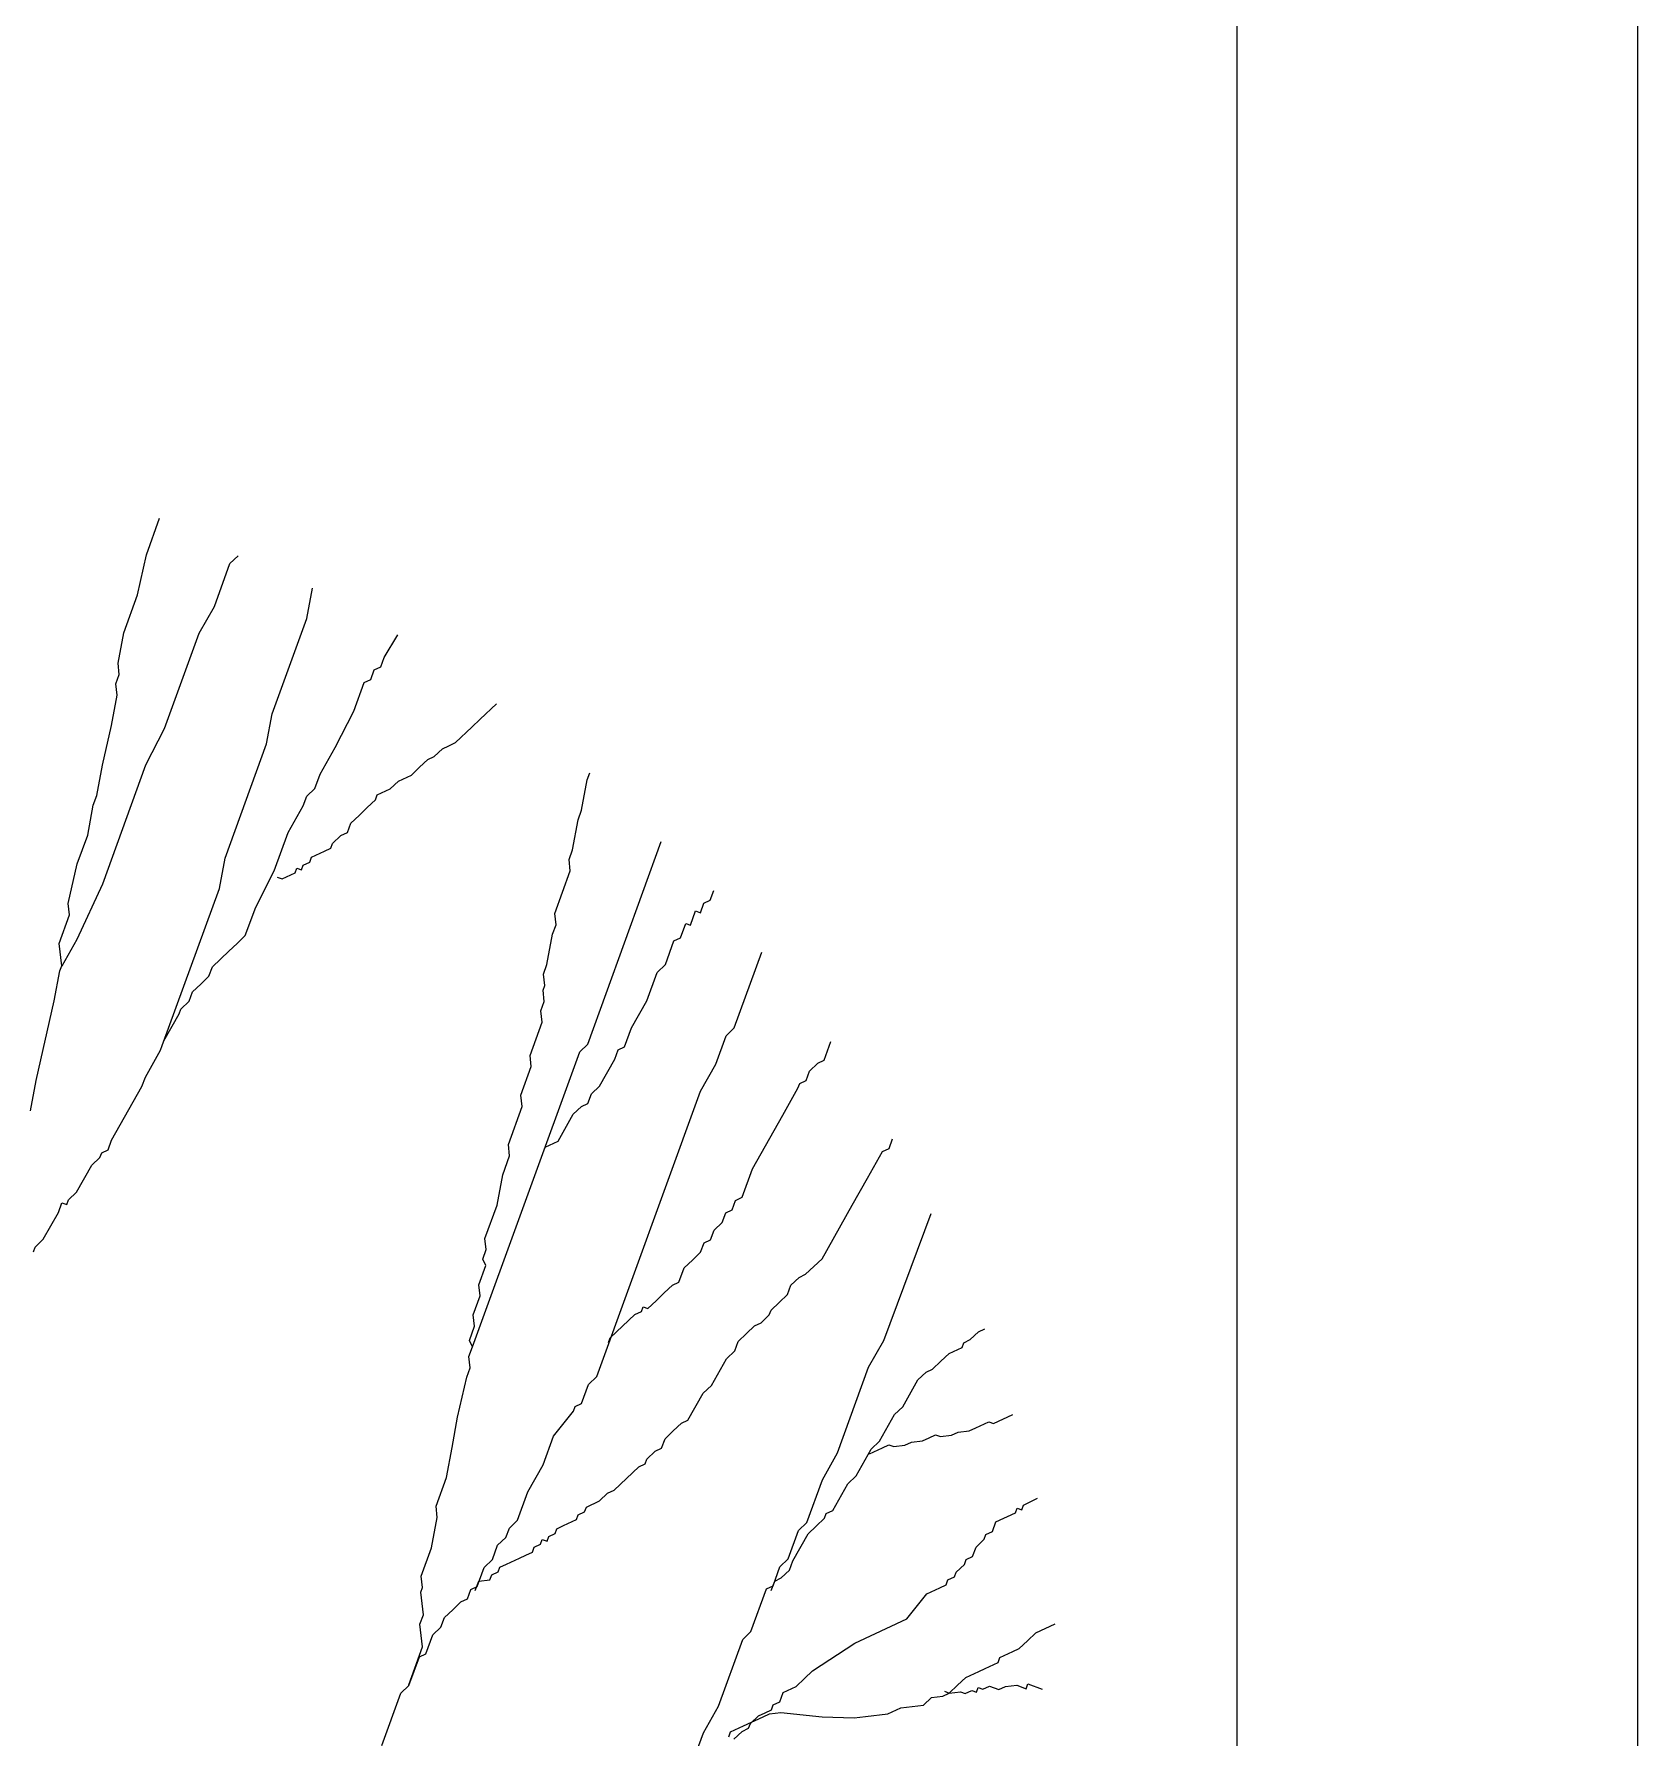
# Model space of a CAD drawing. Header units: inches. Extents: x -41 to 18814, y 11 to 13475.
# Drawn here: x 13524 to 14004, y 10507 to 11017 of the extents above; entities that cross this region are included whole.
import ezdxf

# ---------------------------------------------------------------- set-up
doc = ezdxf.new("R2010")
doc.units = ezdxf.units.IN
doc.header["$MEASUREMENT"] = 0
doc.linetypes.add('iGo户型优化31', pattern=[0.35, 0.25, -0.1])
for name, color, linetype in [('IBS-003-建筑窗框', 3, 'Continuous'), ('IBS-63-原建筑窗', 63, 'Continuous'), ('iGo户型优化', 7, 'Continuous')]:
    doc.layers.add(name, color=color, linetype=linetype)

# ---------------------------------------------------------------- blocks, each defined once
blk = doc.blocks.new('抖音iGo户型优化-0853')
at = {"layer": 'iGo户型优化', "color": 251, "ltscale": 100}
for p, q in [((-770.22, -203499.52), (-763.05, -203478.87)), ((-775.34, -203521.92), (-770.22, -203499.52)), ((-723.29, -203504.34), (-718.66, -203499.96)), ((-732.06, -203528.45), (-723.29, -203504.34)), ((-783.14, -203543.35), (-775.34, -203521.92)), ((-679.98, -203535.27), (-676.81, -203518.23)), ((-740.59, -203543.55), (-732.06, -203528.45)), ((-699.48, -203588.85), (-679.98, -203535.27)), ((-786.32, -203560.4), (-783.14, -203543.35)), ((-760.09, -203597.12), (-740.59, -203543.55)), ((-636.43, -203557.19), (-628.74, -203544.45)), ((-638.38, -203562.55), (-636.43, -203557.19)), ((-787.54, -203572.09), (-785.59, -203566.73)), ((-785.59, -203566.73), (-786.32, -203560.4)), ((-647.63, -203571.31), (-643.98, -203569.61)), ((-643.98, -203569.61), (-642.03, -203564.25)), ((-642.03, -203564.25), (-638.38, -203562.55)), ((-789.99, -203595.46), (-786.81, -203578.42)), ((-786.81, -203578.42), (-787.54, -203572.09)), ((-653.48, -203587.39), (-647.63, -203571.31)), ((-702.66, -203605.89), (-699.48, -203588.85)), ((-663.96, -203607.84), (-653.48, -203587.39)), ((-582.42, -203592.02), (-573.17, -203583.25)), ((-795.11, -203617.87), (-789.99, -203595.46)), ((-770.57, -203617.58), (-760.09, -203597.12)), ((-596.3, -203605.17), (-587.05, -203596.4)), ((-587.05, -203596.4), (-582.42, -203592.02)), ((-726.06, -203670.18), (-702.66, -203605.89)), ((-672.49, -203622.94), (-663.96, -203607.84)), ((-603.6, -203608.58), (-599.95, -203606.87)), ((-599.95, -203606.87), (-596.3, -203605.17)), ((-798.28, -203634.92), (-795.11, -203617.87)), ((-794.94, -203684.55), (-770.57, -203617.58)), ((-616.51, -203619.05), (-611.88, -203614.66)), ((-611.88, -203614.66), (-608.23, -203612.96)), ((-608.23, -203612.96), (-603.6, -203608.58)), ((-675.41, -203630.98), (-672.49, -203622.94)), ((-633.06, -203631.22), (-628.44, -203626.84)), ((-628.44, -203626.84), (-621.13, -203623.43)), ((-621.13, -203623.43), (-616.51, -203619.05)), ((-525.25, -203643.16), (-522.08, -203626.11)), ((-522.08, -203626.11), (-520.62, -203622.1)), ((-800.23, -203640.27), (-798.28, -203634.92)), ((-681.99, -203640.72), (-680.04, -203635.36)), ((-680.04, -203635.36), (-675.41, -203630.98)), ((-641.34, -203637.31), (-640.37, -203634.63)), ((-640.37, -203634.63), (-633.06, -203631.22)), ((-803.41, -203657.32), (-800.23, -203640.27)), ((-690.51, -203655.82), (-681.99, -203640.72)), ((-655.22, -203650.46), (-650.59, -203646.08)), ((-650.59, -203646.08), (-645.97, -203641.69)), ((-645.97, -203641.69), (-641.34, -203637.31)), ((-527.2, -203648.52), (-525.25, -203643.16)), ((-698.31, -203677.25), (-690.51, -203655.82)), ((-660.82, -203657.52), (-657.17, -203655.82)), ((-657.17, -203655.82), (-655.22, -203650.46)), ((-530.38, -203665.56), (-527.2, -203648.52)), ((-809.26, -203673.39), (-803.41, -203657.32)), ((-670.08, -203666.29), (-666.42, -203664.58)), ((-666.42, -203664.58), (-665.45, -203661.91)), ((-665.45, -203661.91), (-660.82, -203657.52)), ((-532.33, -203670.92), (-530.38, -203665.56)), ((-521.67, -203774.91), (-480.36, -203660.87)), ((-814.38, -203695.8), (-809.26, -203673.39)), ((-729.23, -203687.23), (-726.06, -203670.18)), ((-682.98, -203676.76), (-682.01, -203674.08)), ((-682.01, -203674.08), (-678.35, -203672.38)), ((-678.35, -203672.38), (-677.38, -203669.7)), ((-677.38, -203669.7), (-670.08, -203666.29)), ((-531.6, -203677.25), (-532.33, -203670.92)), ((-809.32, -203715.72), (-794.94, -203684.55)), ((-708.79, -203697.7), (-698.31, -203677.25)), ((-696.61, -203680.9), (-693.94, -203681.87)), ((-693.94, -203681.87), (-686.63, -203678.46)), ((-686.63, -203678.46), (-685.66, -203675.79)), ((-685.66, -203675.79), (-682.98, -203676.76)), ((-540.37, -203701.36), (-531.6, -203677.25)), ((-761.4, -203775.63), (-729.23, -203687.23)), ((-456.4, -203695.52), (-452.75, -203693.82)), ((-452.75, -203693.82), (-450.8, -203688.46)), ((-819.5, -203718.2), (-813.65, -203702.13)), ((-813.65, -203702.13), (-814.38, -203695.8)), ((-714.64, -203713.77), (-708.79, -203697.7)), ((-539.65, -203707.69), (-540.37, -203701.36)), ((-463.96, -203707.94), (-461.03, -203699.9)), ((-461.03, -203699.9), (-458.35, -203700.88)), ((-458.35, -203700.88), (-456.4, -203695.52)), ((-719.27, -203718.16), (-714.64, -203713.77)), ((-544.77, -203730.1), (-541.6, -203713.05)), ((-541.6, -203713.05), (-539.65, -203707.69)), ((-469.56, -203715), (-466.63, -203706.97)), ((-466.63, -203706.97), (-463.96, -203707.94)), ((-818.05, -203730.86), (-819.5, -203718.2)), ((-817.84, -203730.82), (-809.32, -203715.72)), ((-733.15, -203731.31), (-723.89, -203722.54)), ((-723.89, -203722.54), (-719.27, -203718.16)), ((-478.08, -203730.1), (-473.21, -203716.71)), ((-473.21, -203716.71), (-469.56, -203715)), ((-439.23, -203765.78), (-423.78, -203723.02)), ((-819.02, -203733.54), (-818.05, -203730.86)), ((-735.1, -203736.67), (-733.15, -203731.31)), ((-546.72, -203735.46), (-544.77, -203730.1)), ((-482.71, -203734.48), (-478.08, -203730.1)), ((-822.2, -203750.59), (-819.02, -203733.54)), ((-744.35, -203745.43), (-739.72, -203741.05)), ((-739.72, -203741.05), (-735.1, -203736.67)), ((-546.97, -203744.47), (-545.99, -203741.79)), ((-545.99, -203741.79), (-546.72, -203735.46)), ((-488.56, -203750.56), (-482.71, -203734.48)), ((-832.44, -203795.4), (-822.2, -203750.59)), ((-750.93, -203755.17), (-746.3, -203750.79)), ((-746.3, -203750.79), (-744.35, -203745.43)), ((-548.19, -203756.16), (-546.24, -203750.8)), ((-546.24, -203750.8), (-546.97, -203744.47)), ((-497.09, -203765.66), (-488.56, -203750.56)), ((-760.43, -203772.95), (-751.9, -203757.85)), ((-751.9, -203757.85), (-750.93, -203755.17)), ((-547.47, -203762.49), (-548.19, -203756.16)), ((-554.29, -203781.24), (-547.47, -203762.49)), ((-500.99, -203776.37), (-497.09, -203765.66)), ((-449.71, -203786.23), (-443.86, -203770.16)), ((-443.86, -203770.16), (-439.23, -203765.78)), ((-770.91, -203793.41), (-762.38, -203778.31)), ((-762.38, -203778.31), (-760.43, -203772.95)), ((-586.75, -203945.37), (-526.3, -203779.29)), ((-526.3, -203779.29), (-521.67, -203774.91)), ((-506.59, -203783.43), (-504.64, -203778.07)), ((-504.64, -203778.07), (-500.99, -203776.37)), ((-388.55, -203783.92), (-384.9, -203773.34)), ((-559.41, -203803.64), (-553.56, -203787.57)), ((-553.56, -203787.57), (-554.29, -203781.24)), ((-515.12, -203798.53), (-506.59, -203783.43)), ((-458.23, -203801.33), (-449.71, -203786.23)), ((-398.78, -203795.37), (-396.83, -203790.01)), ((-396.83, -203790.01), (-392.2, -203785.63)), ((-392.2, -203785.63), (-388.55, -203783.92)), ((-835.62, -203812.44), (-832.44, -203795.4)), ((-789.91, -203828.96), (-772.86, -203798.76)), ((-772.86, -203798.76), (-770.91, -203793.41)), ((-519.74, -203802.91), (-515.12, -203798.53)), ((-411.93, -203814.85), (-403.4, -203799.75)), ((-403.4, -203799.75), (-402.43, -203797.07)), ((-402.43, -203797.07), (-398.78, -203795.37)), ((-558.69, -203809.97), (-559.41, -203803.64)), ((-525.34, -203809.98), (-521.69, -203808.27)), ((-521.69, -203808.27), (-519.74, -203802.91)), ((-516.73, -203962.05), (-458.23, -203801.33)), ((-566.49, -203831.4), (-558.69, -203809.97)), ((-538.5, -203829.46), (-529.97, -203814.36)), ((-529.97, -203814.36), (-525.34, -203809.98)), ((-428.98, -203845.05), (-411.93, -203814.85)), ((-352.07, -203833.61), (-350.12, -203828.25)), ((-796.48, -203838.7), (-795.51, -203836.02)), ((-795.51, -203836.02), (-791.86, -203834.32)), ((-791.86, -203834.32), (-789.91, -203828.96)), ((-569.66, -203848.45), (-565.76, -203837.74)), ((-565.76, -203837.74), (-566.49, -203831.4)), ((-546.78, -203835.55), (-545.8, -203832.87)), ((-545.8, -203832.87), (-538.5, -203829.46)), ((-364.25, -203850.41), (-355.72, -203835.31)), ((-355.72, -203835.31), (-352.07, -203833.61)), ((-809.64, -203858.18), (-801.11, -203843.08)), ((-801.11, -203843.08), (-796.48, -203838.7)), ((-434.83, -203861.12), (-428.98, -203845.05)), ((-572.83, -203865.5), (-569.66, -203848.45)), ((-372.77, -203865.51), (-364.25, -203850.41)), ((-819.87, -203869.63), (-817.92, -203864.27)), ((-817.92, -203864.27), (-815.24, -203865.24)), ((-815.24, -203865.24), (-814.26, -203862.56)), ((-814.26, -203862.56), (-809.64, -203858.18)), ((-579.66, -203884.25), (-572.83, -203865.5)), ((-440.44, -203868.18), (-438.49, -203862.82)), ((-438.49, -203862.82), (-434.83, -203861.12)), ((-389.83, -203895.7), (-372.77, -203865.51)), ((-828.39, -203884.72), (-819.87, -203869.63)), ((-450.66, -203879.63), (-446.04, -203875.24)), ((-446.04, -203875.24), (-444.09, -203869.89)), ((-444.09, -203869.89), (-440.44, -203868.18)), ((-355.05, -203941.73), (-328.3, -203870.14)), ((-833.02, -203889.11), (-828.39, -203884.72)), ((-578.93, -203890.58), (-579.66, -203884.25)), ((-456.27, -203886.69), (-452.61, -203884.98)), ((-452.61, -203884.98), (-450.66, -203879.63)), ((-833.99, -203891.79), (-833.02, -203889.11)), ((-580.88, -203895.94), (-578.93, -203890.58)), ((-579.18, -203899.59), (-580.88, -203895.94)), ((-462.84, -203896.43), (-458.22, -203892.05)), ((-458.22, -203892.05), (-456.27, -203886.69)), ((-394.45, -203900.09), (-389.83, -203895.7)), ((-583.08, -203910.31), (-579.18, -203899.59)), ((-470.39, -203908.85), (-467.47, -203900.81)), ((-467.47, -203900.81), (-462.84, -203896.43)), ((-402.73, -203906.17), (-399.08, -203904.47)), ((-399.08, -203904.47), (-394.45, -203900.09)), ((-582.35, -203916.64), (-583.08, -203910.31)), ((-483.3, -203919.32), (-478.67, -203914.94)), ((-478.67, -203914.94), (-474.05, -203910.55)), ((-474.05, -203910.55), (-470.39, -203908.85)), ((-409.31, -203915.91), (-407.36, -203910.56)), ((-407.36, -203910.56), (-402.73, -203906.17)), ((-586.25, -203927.35), (-582.35, -203916.64)), ((-491.58, -203925.41), (-490.6, -203922.73)), ((-490.6, -203922.73), (-487.93, -203923.7)), ((-487.93, -203923.7), (-483.3, -203919.32)), ((-419.54, -203927.36), (-418.56, -203924.68)), ((-418.56, -203924.68), (-413.94, -203920.3)), ((-413.94, -203920.3), (-409.31, -203915.91)), ((-588.45, -203941.72), (-585.53, -203933.68)), ((-585.53, -203933.68), (-586.25, -203927.35)), ((-509.11, -203940.26), (-495.23, -203927.11)), ((-495.23, -203927.11), (-491.58, -203925.41)), ((-432.44, -203937.83), (-427.82, -203933.45)), ((-427.82, -203933.45), (-424.16, -203931.74)), ((-424.16, -203931.74), (-419.54, -203927.36)), ((-586.75, -203945.37), (-588.45, -203941.72)), ((-510.08, -203942.94), (-509.11, -203940.26)), ((-439.02, -203947.57), (-437.07, -203942.21)), ((-437.07, -203942.21), (-432.44, -203937.83)), ((-363.58, -203956.83), (-355.05, -203941.73)), ((-311, -203945.63), (-310.02, -203942.95)), ((-310.02, -203942.95), (-306.37, -203941.25)), ((-306.37, -203941.25), (-301.75, -203936.86)), ((-301.75, -203936.86), (-298.09, -203935.16)), ((-588.7, -203950.73), (-586.75, -203945.37)), ((-587.97, -203957.06), (-588.7, -203950.73)), ((-452.17, -203967.05), (-443.65, -203951.96)), ((-443.65, -203951.96), (-439.02, -203947.57)), ((-327.56, -203957.8), (-322.93, -203953.42)), ((-322.93, -203953.42), (-318.3, -203949.04)), ((-318.3, -203949.04), (-311, -203945.63)), ((-595.05, -203984.82), (-589.92, -203962.42)), ((-589.92, -203962.42), (-587.97, -203957.06)), ((-521.36, -203966.44), (-516.73, -203962.05)), ((-381.13, -204005.05), (-363.58, -203956.83)), ((-335.83, -203963.89), (-331.21, -203959.51)), ((-331.21, -203959.51), (-327.56, -203957.8)), ((-525.26, -203977.15), (-521.36, -203966.44)), ((-465.33, -203986.53), (-456.8, -203971.44)), ((-456.8, -203971.44), (-452.17, -203967.05)), ((-344.36, -203978.99), (-335.83, -203963.89)), ((-541.09, -203995.66), (-529.89, -203981.54)), ((-529.89, -203981.54), (-528.91, -203978.86)), ((-528.91, -203978.86), (-525.26, -203977.15)), ((-348.99, -203983.37), (-344.36, -203978.99)), ((-598.22, -204001.87), (-595.05, -203984.82)), ((-473.6, -203992.62), (-468.98, -203988.24)), ((-468.98, -203988.24), (-465.33, -203986.53)), ((-357.51, -203998.47), (-348.99, -203983.37)), ((-306.89, -203992.63), (-303.24, -203990.93)), ((-303.24, -203990.93), (-295.93, -203987.52)), ((-295.93, -203987.52), (-293.26, -203988.49)), ((-293.26, -203988.49), (-282.3, -203983.38)), ((-546.94, -204011.73), (-541.09, -203995.66)), ((-480.18, -204002.36), (-478.23, -203997.01)), ((-478.23, -203997.01), (-473.6, -203992.62)), ((-362.14, -204002.86), (-357.51, -203998.47)), ((-355.81, -204002.13), (-352.16, -204000.42)), ((-352.16, -204000.42), (-349.48, -204001.39)), ((-349.48, -204001.39), (-343.16, -204000.66)), ((-343.16, -204000.66), (-339.5, -203998.96)), ((-339.5, -203998.96), (-333.18, -203998.23)), ((-333.18, -203998.23), (-329.52, -203996.53)), ((-329.52, -203996.53), (-325.87, -203994.82)), ((-325.87, -203994.82), (-323.2, -203995.79)), ((-323.2, -203995.79), (-316.87, -203995.06)), ((-316.87, -203995.06), (-313.22, -203993.36)), ((-313.22, -203993.36), (-306.89, -203992.63)), ((-601.39, -204018.92), (-598.22, -204001.87)), ((-493.08, -204012.83), (-489.43, -204011.13)), ((-489.43, -204011.13), (-488.46, -204008.45)), ((-488.46, -204008.45), (-483.83, -204004.07)), ((-483.83, -204004.07), (-480.18, -204002.36)), ((-389.65, -204020.14), (-381.13, -204005.05)), ((-370.67, -204017.95), (-362.14, -204002.86)), ((-363.12, -204005.53), (-355.81, -204002.13)), ((-607.24, -204034.99), (-601.39, -204018.92)), ((-555.47, -204026.83), (-546.94, -204011.73)), ((-506.96, -204025.98), (-493.08, -204012.83)), ((-398.43, -204044.25), (-389.65, -204020.14)), ((-375.29, -204022.34), (-370.67, -204017.95)), ((-561.32, -204042.9), (-555.47, -204026.83)), ((-515.24, -204032.07), (-510.62, -204027.69)), ((-510.62, -204027.69), (-506.96, -204025.98)), ((-383.82, -204037.44), (-375.29, -204022.34)), ((-606.52, -204041.32), (-607.24, -204034.99)), ((-528.15, -204042.54), (-527.17, -204039.86)), ((-527.17, -204039.86), (-523.52, -204038.16)), ((-523.52, -204038.16), (-522.55, -204035.48)), ((-522.55, -204035.48), (-515.24, -204032.07)), ((-388.45, -204041.82), (-387.47, -204039.14)), ((-387.47, -204039.14), (-383.82, -204037.44)), ((-291.89, -204043.89), (-280.94, -204038.78)), ((-280.94, -204038.78), (-279.96, -204036.1)), ((-279.96, -204036.1), (-277.29, -204037.07)), ((-277.29, -204037.07), (-276.31, -204034.39)), ((-276.31, -204034.39), (-268.57, -204030.46)), ((-609.69, -204058.37), (-606.52, -204041.32)), ((-567.89, -204052.64), (-565.94, -204047.29)), ((-565.94, -204047.29), (-561.32, -204042.9)), ((-540.08, -204050.34), (-539.1, -204047.66)), ((-539.1, -204047.66), (-535.45, -204045.95)), ((-535.45, -204045.95), (-528.15, -204042.54)), ((-408.9, -204064.71), (-403.05, -204048.64)), ((-403.05, -204048.64), (-398.43, -204044.25)), ((-397.7, -204050.59), (-393.07, -204046.2)), ((-393.07, -204046.2), (-388.45, -204041.82)), ((-297.5, -204050.95), (-293.84, -204049.25)), ((-293.84, -204049.25), (-291.89, -204043.89)), ((-615.54, -204074.44), (-609.69, -204058.37)), ((-575.44, -204065.06), (-572.52, -204057.03)), ((-572.52, -204057.03), (-567.89, -204052.64)), ((-552.98, -204060.81), (-552.01, -204058.13)), ((-552.01, -204058.13), (-548.36, -204056.42)), ((-548.36, -204056.42), (-547.38, -204053.74)), ((-547.38, -204053.74), (-544.7, -204054.72)), ((-544.7, -204054.72), (-543.73, -204052.04)), ((-543.73, -204052.04), (-540.08, -204050.34)), ((-406.23, -204065.68), (-397.7, -204050.59)), ((-305.05, -204063.37), (-303.1, -204058.01)), ((-303.1, -204058.01), (-298.47, -204053.63)), ((-298.47, -204053.63), (-297.5, -204050.95)), ((-580.07, -204069.45), (-575.44, -204065.06)), ((-571.24, -204069.33), (-567.59, -204067.62)), ((-567.59, -204067.62), (-560.29, -204064.22)), ((-560.29, -204064.22), (-556.63, -204062.51)), ((-556.63, -204062.51), (-552.98, -204060.81)), ((-413.53, -204069.09), (-408.9, -204064.71)), ((-408.18, -204071.04), (-406.23, -204065.68)), ((-314.3, -204072.14), (-309.67, -204067.75)), ((-309.67, -204067.75), (-308.7, -204065.08)), ((-308.7, -204065.08), (-305.05, -204063.37)), ((-614.81, -204080.77), (-615.54, -204074.44)), ((-585.12, -204082.48), (-583.17, -204077.12)), ((-583.97, -204080.16), (-580.07, -204069.45)), ((-583.17, -204077.12), (-576.84, -204076.39)), ((-576.84, -204076.39), (-575.87, -204073.71)), ((-575.87, -204073.71), (-572.22, -204072.01)), ((-572.22, -204072.01), (-571.24, -204069.33)), ((-418.4, -204082.49), (-416.46, -204077.13)), ((-417.43, -204079.81), (-413.53, -204069.09)), ((-416.46, -204077.13), (-412.8, -204075.42)), ((-412.8, -204075.42), (-408.18, -204071.04)), ((-319.9, -204079.2), (-318.93, -204076.52)), ((-318.93, -204076.52), (-315.28, -204074.82)), ((-315.28, -204074.82), (-314.3, -204072.14)), ((-615.79, -204083.45), (-614.81, -204080.77)), ((-614.33, -204096.11), (-615.79, -204083.45)), ((-593.22, -204088.93), (-589.57, -204087.22)), ((-589.57, -204087.22), (-587.62, -204081.87)), ((-587.62, -204081.87), (-583.97, -204080.16)), ((-429.86, -204105.62), (-421.08, -204081.51)), ((-421.08, -204081.51), (-417.43, -204079.81)), ((-342.06, -204098.44), (-330.86, -204084.31)), ((-330.86, -204084.31), (-323.55, -204080.9)), ((-323.55, -204080.9), (-319.9, -204079.2)), ((-616.28, -204101.47), (-614.33, -204096.11)), ((-602.48, -204097.69), (-597.85, -204093.31)), ((-597.85, -204093.31), (-593.22, -204088.93)), ((-615.56, -204107.8), (-616.28, -204101.47)), ((-609.05, -204107.44), (-604.43, -204103.05)), ((-604.43, -204103.05), (-602.48, -204097.69)), ((-434.48, -204110), (-429.86, -204105.62)), ((-371.27, -204112.07), (-342.06, -204098.44)), ((-274.1, -204110.74), (-269.47, -204106.36)), ((-269.47, -204106.36), (-258.51, -204101.24)), ((-622.63, -204135.57), (-614.83, -204114.14)), ((-614.83, -204114.14), (-615.56, -204107.8)), ((-612.95, -204118.15), (-609.05, -204107.44)), ((-448.13, -204147.51), (-434.48, -204110)), ((-395.13, -204127.66), (-371.27, -204112.07)), ((-282.37, -204116.83), (-278.72, -204115.12)), ((-278.72, -204115.12), (-274.1, -204110.74)), ((-622.46, -204135.93), (-616.61, -204119.85)), ((-616.61, -204119.85), (-612.95, -204118.15)), ((-297.96, -204126.33), (-290.65, -204122.92)), ((-290.65, -204122.92), (-289.68, -204120.24)), ((-289.68, -204120.24), (-282.37, -204116.83)), ((-404.39, -204136.42), (-399.76, -204132.04)), ((-399.76, -204132.04), (-395.13, -204127.66)), ((-318.16, -204140.21), (-313.54, -204135.82)), ((-313.54, -204135.82), (-308.91, -204131.44)), ((-308.91, -204131.44), (-301.61, -204128.03)), ((-301.61, -204128.03), (-297.96, -204126.33)), ((-286.52, -204136.55), (-280.19, -204135.82)), ((-280.19, -204135.82), (-274.84, -204137.77)), ((-274.84, -204137.77), (-273.87, -204135.09)), ((-273.87, -204135.09), (-265.84, -204138.02)), ((-637.81, -204169.78), (-627.08, -204140.31)), ((-627.08, -204140.31), (-622.46, -204135.93)), ((-417.29, -204146.89), (-413.64, -204145.19)), ((-413.64, -204145.19), (-411.69, -204139.83)), ((-411.69, -204139.83), (-404.39, -204136.42)), ((-332.77, -204147.02), (-328.14, -204142.64)), ((-328.14, -204142.64), (-321.82, -204141.91)), ((-321.82, -204141.91), (-318.16, -204140.21)), ((-320.84, -204139.23), (-318.16, -204140.21)), ((-318.16, -204140.21), (-311.84, -204139.48)), ((-311.84, -204139.48), (-309.16, -204140.45)), ((-309.16, -204140.45), (-305.51, -204138.75)), ((-305.51, -204138.75), (-302.83, -204139.72)), ((-302.83, -204139.72), (-301.86, -204137.04)), ((-301.86, -204137.04), (-299.18, -204138.02)), ((-299.18, -204138.02), (-295.53, -204136.31)), ((-295.53, -204136.31), (-290.17, -204138.26)), ((-290.17, -204138.26), (-286.52, -204136.55)), ((-456.66, -204162.6), (-448.13, -204147.51)), ((-434.02, -204158.71), (-423.07, -204153.6)), ((-430.2, -204157.37), (-425.57, -204152.98)), ((-425.57, -204152.98), (-421.92, -204151.28)), ((-423.07, -204153.6), (-419.42, -204151.89)), ((-421.92, -204151.28), (-418.27, -204149.57)), ((-419.42, -204151.89), (-413.09, -204151.16)), ((-418.27, -204149.57), (-417.29, -204146.89)), ((-413.09, -204151.16), (-389.72, -204153.6)), ((-389.72, -204153.6), (-371.72, -204154.08)), ((-371.72, -204154.08), (-365.39, -204153.35)), ((-365.39, -204153.35), (-352.73, -204151.89)), ((-352.73, -204151.89), (-345.43, -204148.48)), ((-345.43, -204148.48), (-339.1, -204147.75)), ((-339.1, -204147.75), (-332.77, -204147.02)), ((-460.56, -204173.32), (-456.66, -204162.6)), ((-442.3, -204164.8), (-441.33, -204162.12)), ((-441.33, -204162.12), (-434.02, -204158.71)), ((-439.45, -204166.13), (-434.82, -204161.75)), ((-434.82, -204161.75), (-431.17, -204160.04)), ((-431.17, -204160.04), (-430.2, -204157.37))]:
    blk.add_line(p, q, dxfattribs=at)

msp = doc.modelspace()

# ---------------------------------------------------------------- linework, layer by layer
at = {"layer": 'IBS-003-建筑窗框', "color": 251, "ltscale": 10}
msp.add_line((13883.95, 9939.79), (13883.95, 11200.03), dxfattribs=at)
at = {"layer": 'IBS-63-原建筑窗'}
msp.add_line((14003.95, 9939.79), (14003.95, 11320.03), dxfattribs=at)

# ---------------------------------------------------------------- block references
at = {"color": 7, "linetype": 'iGo户型优化31', "xscale": 0.5317064318048343, "yscale": 0.5317064318048343, "zscale": 0.5317064318048343}
msp.add_blockref('抖音iGo户型优化-0853', (13966.91, 119062.72), dxfattribs=at)

doc.saveas('drawing.dxf')
